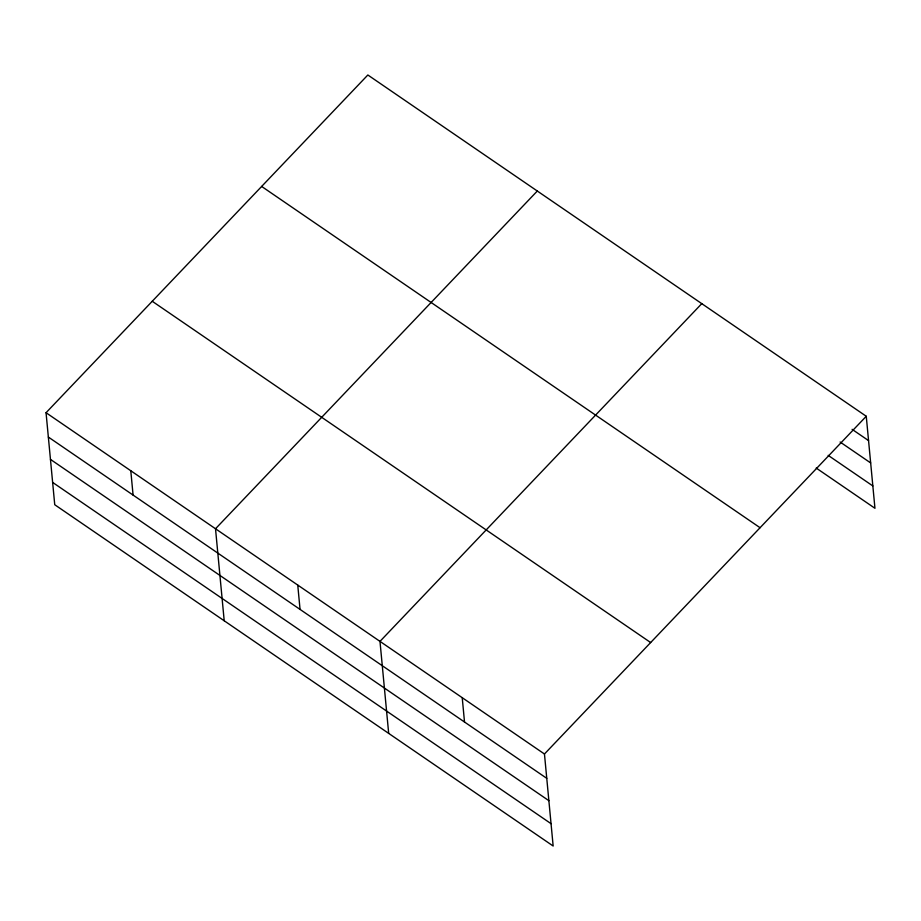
<?xml version="1.0" encoding="UTF-8"?>
<svg xmlns="http://www.w3.org/2000/svg" width="921" height="921" viewBox="0 0 921 921"><rect width="100%" height="100%" fill="white"/><g stroke="black" fill="none" stroke-linecap="round" stroke-linejoin="round"><path stroke-width="1.38" d="M866.258 416.269L544.461 754L553.153 846.008L54.742 504.731L46.05 412.723L367.847 74.992L866.258 416.269L874.95 508.277L816.213 468.052M537.3 191.027L215.514 528.758L224.206 620.766M701.779 303.642L379.982 641.384L388.685 733.392M852.109 429.336L868.549 440.606M840.113 442.022L870.667 462.929M828.198 455.377L872.843 485.943M261.656 186.445L760.067 527.721M152.241 301.271L650.652 642.547M46.05 412.723L544.461 754M48.353 437.061L546.763 778.337M50.459 459.395L548.87 800.671M52.635 482.408L551.046 823.673M462.227 697.692L464.518 722.029M297.748 585.065L300.05 609.403M130.782 470.746L133.085 495.084"/></g></svg>
